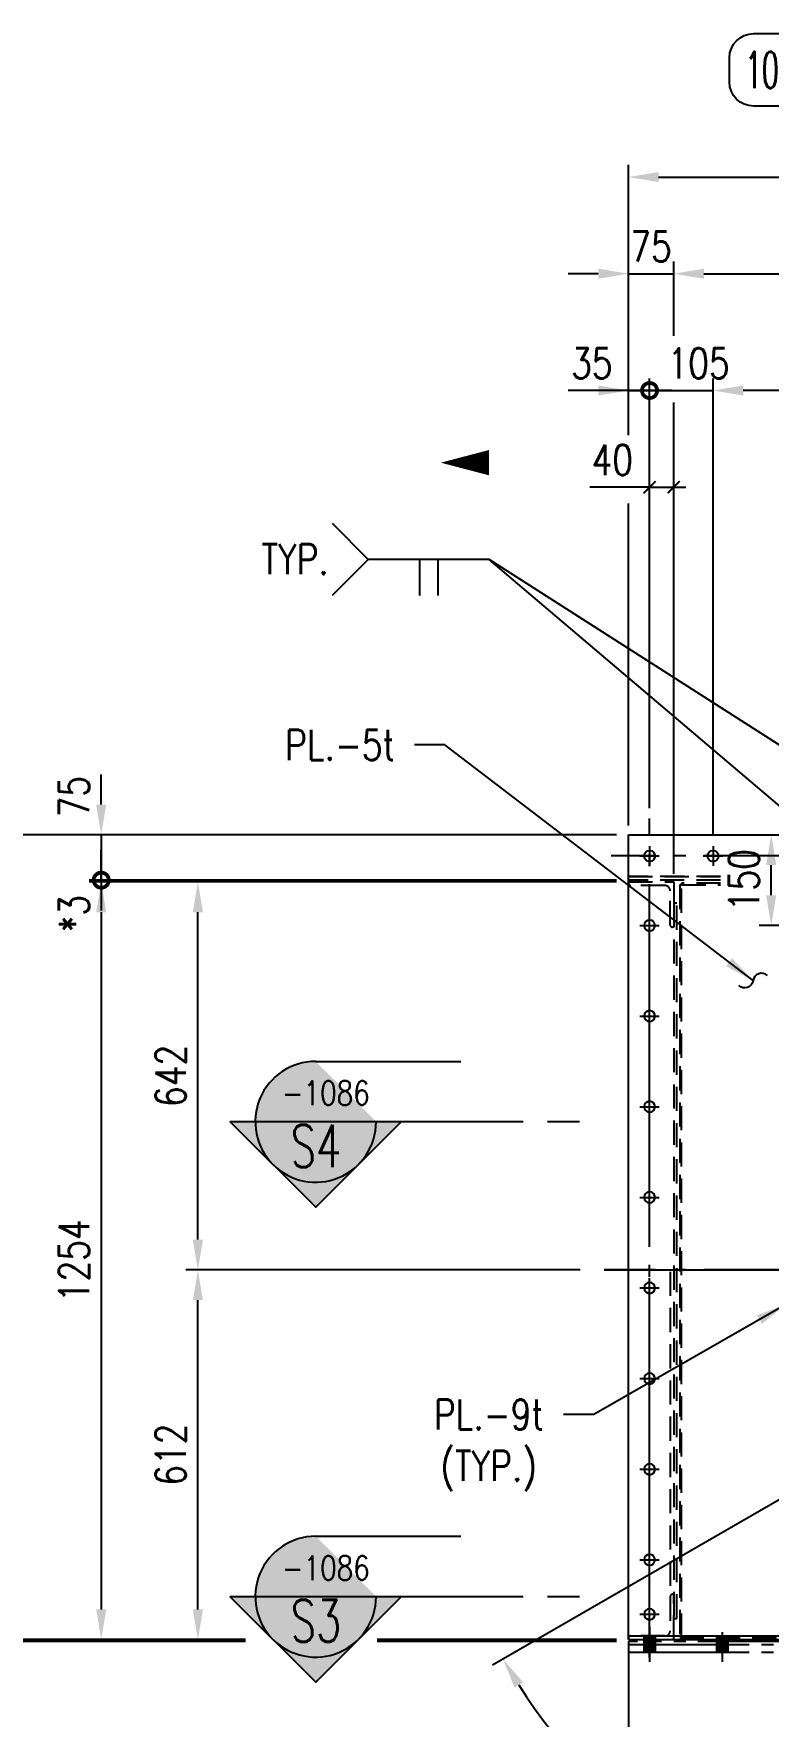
# Model space of a CAD drawing. Header units: millimetres. Extents: x 0 to 232280, y -26939 to 23794.
# Drawn here: x 2696 to 4520, y -18500 to -14322 of the extents above; entities that cross this region are included whole.
import ezdxf
from ezdxf.enums import TextEntityAlignment as Align

# ---------------------------------------------------------------- set-up
doc = ezdxf.new("R2010")
doc.units = ezdxf.units.MM
doc.header["$LTSCALE"] = 30
for name, pattern in [('JNK-CENTER', [34, 30, -1.5, 1, -1.5]), ('JNK-HIDDEN', [3, 2, -1]), ('JNK-PHANTOM', [15, 10, -1, 1, -1, 1, -1])]:
    doc.linetypes.add(name, pattern=pattern)
for name, color, linetype in [('CEN-R', 1, 'JNK-CENTER'), ('CON-C', 4, 'Continuous'), ('CON-G', 3, 'Continuous'), ('CON-W', 7, 'Continuous'), ('CON-Y', 2, 'Continuous'), ('conL-g', 3, 'Continuous'), ('Dim-W', 7, 'Continuous'), ('HID-Y', 2, 'JNK-HIDDEN'), ('PHA-M', 6, 'JNK-PHANTOM'), ('RET PL', 2, 'Continuous'), ('TXT-Y', 2, 'Continuous')]:
    doc.layers.add(name, color=color, linetype=linetype)
doc.styles.add('SIMPLEX', font='simplex.shx', dxfattribs={"width": 0.8})
doc.dimstyles.new('DIM30_15', dxfattribs={"dimscale": 30, "dimtxt": 2.5, "dimasz": 2.5, "dimexe": 1, "dimexo": 1, "dimgap": 1, "dimtad": 1, "dimdec": 0, "dimlfac": 0.5, "dimdsep": 46, "dimtxsty": 'SIMPLEX', "dimcen": 0, "dimclrd": 7, "dimclre": 7, "dimclrt": 2, "dimadec": 1, "dimazin": 2, "dimtfac": 1, "dimtdec": 0, "dimtix": 1, "dimtmove": 2, "dimatfit": 0, "dimfxl": 1, "dimtolj": 1, "dimtzin": 0, "dimarcsym": 0})
doc.dimstyles.new('DIM30X1.5', dxfattribs={"dimscale": 30, "dimtxt": 2.5, "dimasz": 2.5, "dimexe": 1, "dimexo": 1, "dimgap": 1, "dimtad": 1, "dimdec": 0, "dimlfac": 0.6666666666666665, "dimdsep": 46, "dimtxsty": 'SIMPLEX', "dimcen": 0, "dimclrd": 7, "dimclre": 7, "dimclrt": 2, "dimadec": 1, "dimazin": 2, "dimtfac": 1, "dimtdec": 0, "dimtix": 1, "dimtmove": 2, "dimatfit": 0, "dimfxl": 1, "dimtolj": 1, "dimtzin": 0, "dimarcsym": 0})

# ---------------------------------------------------------------- blocks, each defined once
blk = doc.blocks.new('A$C2FEE125F')
at = {"layer": 'CEN-R'}
for p, q in [((-16.02568226856238, 0), (16.02568226856238, 0)), ((0, 16.02568226856238), (0, -16.02568226856238))]:
    blk.add_line(p, q, dxfattribs=at)
at = {"layer": 'conL-g'}
blk.add_circle((0, 0), 9, dxfattribs=at)
blk = doc.blocks.new('DUCT-TAG')
at = {"layer": 'CON-G'}
blk.add_lwpolyline([(-9.490000000000007, -1), (-9.489999999999979, 1, -0.414213562373095), (-7.489999999999979, 3), (7.489999999999982, 3, -0.414213562373095), (9.489999999999982, 1), (9.489999999999982, -1, -0.414213562373095), (7.489999999999982, -3), (-7.490000000000007, -3, -0.4142135623730971)], format="xyb", close=True, dxfattribs=at)
at = {"layer": 'CON-G', "style": 'SIMPLEX', "width": 1.246304347826088}
blk.add_attdef('NAME', text='', height=3, dxfattribs=at).set_placement((-8.190000000000007, -1.5), (8.19000000000001, -1.5), align=Align.FIT)
at = {"layer": 'CON-Y', "style": 'SIMPLEX'}
blk.add_attdef('ELEVATION', text='', height=2, dxfattribs=at).set_placement((-1.243449787580175e-14, -6.02), align=Align.CENTER)
blk = doc.blocks.new('*D549')
at = {"layer": 'DEFPOINTS', "color": 0, "transparency": 16777216}
for p in [(4490.407018448601, -16311.11408833099), (4527.14199384351, -16311.11408833099), (4690.25166268137, -16536.11408833102)]:
    blk.add_point(p, dxfattribs=at)
at = {"layer": 'Dim-W', "color": 7, "lineweight": -2, "transparency": 16777216}
for p, q in [((4520.407018448601, -16311.11408833099), (4557.14199384351, -16311.11408833099)), ((4527.14199384351, -16461.11408833102), (4527.14199384351, -16386.11408833099)), ((4660.25166268137, -16536.11408833102), (4497.14199384351, -16536.11408833102))]:
    blk.add_line(p, q, dxfattribs=at)
at = {"layer": 'Dim-W', "color": 7, "transparency": 16777216}
for points in [[(4514.64199384351, -16386.11408833099), (4539.64199384351, -16386.11408833099), (4527.14199384351, -16311.11408833099)], [(4514.64199384351, -16461.11408833102), (4539.64199384351, -16461.11408833102), (4527.14199384351, -16536.11408833102)]]:
    blk.add_solid(points, dxfattribs=at)
at = {"layer": 'Dim-W', "color": 2, "transparency": 16777216, "insert": (4459.641993843513, -16423.614088331), "char_height": 75, "attachment_point": 5, "rotation": 90, "style": 'SIMPLEX'}
blk.add_mtext('\\A1;150', dxfattribs=at)
blk = doc.blocks.new('*D661')
at = {"layer": 'CON-W', "color": 7, "lineweight": -2, "transparency": 16777216}
for p, q in [((3222.018318479139, -18313.61408833086), (2593.883276716264, -18313.61408833086)), ((4142.75165412201, -18313.61408833086), (3548.769707376909, -18313.61408833086)), ((2623.883276716264, -18621.11408833179), (2623.883276716264, -18388.61408833086)), ((4031.678818187469, -18696.11408833179), (2593.883276716264, -18696.11408833179))]:
    blk.add_line(p, q, dxfattribs=at)
at = {"layer": 'CON-W', "color": 7, "transparency": 16777216}
for points in [[(2611.383276716264, -18388.61408833086), (2636.383276716264, -18388.61408833086), (2623.883276716264, -18313.61408833086)], [(2611.383276716264, -18621.11408833179), (2636.383276716264, -18621.11408833179), (2623.883276716264, -18696.11408833179)]]:
    blk.add_solid(points, dxfattribs=at)
at = {"layer": 'DEFPOINTS', "color": 0, "transparency": 16777216}
for p in [(2623.883276716264, -18313.61408833086), (4172.75165412201, -18313.61408833086), (4061.678818187469, -18696.11408833179)]:
    blk.add_point(p, dxfattribs=at)
at = {"layer": 'CON-W', "color": 2, "transparency": 16777216, "insert": (2556.383276716267, -18504.86408833132), "char_height": 75, "attachment_point": 5, "rotation": 90, "style": 'SIMPLEX'}
blk.add_mtext('\\A1;255', dxfattribs=at)
blk = doc.blocks.new('*D662')
at = {"layer": 'CON-W', "color": 7, "lineweight": -2, "transparency": 16777216}
for p, q in [((2623.883276716264, -18234.11408833081), (2623.883276716264, -18159.11408833081)), ((3222.018318479139, -18309.11408833081), (2593.883276716264, -18309.11408833081)), ((3222.018318479139, -18313.61408833086), (2593.883276716264, -18313.61408833086)), ((2623.883276716264, -18313.61408833086), (2623.883276716264, -18309.11408833081)), ((4142.751662681545, -18309.11408833081), (3548.769707376909, -18309.11408833081)), ((4142.751654121475, -18313.61408833086), (3548.769707376909, -18313.61408833086)), ((2623.883276716264, -18388.61408833086), (2623.883276716264, -18463.61408833086))]:
    blk.add_line(p, q, dxfattribs=at)
at = {"layer": 'CON-W', "color": 7, "transparency": 16777216}
for points in [[(2611.383276716264, -18234.11408833081), (2636.383276716264, -18234.11408833081), (2623.883276716264, -18309.11408833081)], [(2611.383276716264, -18388.61408833086), (2636.383276716264, -18388.61408833086), (2623.883276716264, -18313.61408833086)]]:
    blk.add_solid(points, dxfattribs=at)
at = {"layer": 'DEFPOINTS', "color": 0, "transparency": 16777216}
for p in [(2623.883276716264, -18309.11408833081), (4172.751654121475, -18313.61408833086), (4172.751662681545, -18309.11408833081)]:
    blk.add_point(p, dxfattribs=at)
at = {"layer": 'CON-W', "color": 2, "transparency": 16777216, "insert": (2556.383276716264, -18249.58633117159), "char_height": 75, "attachment_point": 5, "rotation": 90, "style": 'SIMPLEX'}
blk.add_mtext('\\A1;*3', dxfattribs=at)
blk = doc.blocks.new('*D663')
at = {"layer": 'CON-W', "color": 7, "lineweight": -2, "transparency": 16777216}
for p, q in [((4142.751662681538, -16311.11408833098), (2593.883276716264, -16311.11408833098)), ((2623.883276716263, -18234.11408833081), (2623.883276716264, -16386.11408833098)), ((3222.018318479139, -18309.11408833081), (2593.883276716263, -18309.11408833081)), ((4142.751662681545, -18309.11408833081), (3548.769707376909, -18309.11408833081))]:
    blk.add_line(p, q, dxfattribs=at)
at = {"layer": 'CON-W', "color": 7, "transparency": 16777216}
for points in [[(2611.383276716264, -16386.11408833098), (2636.383276716264, -16386.11408833098), (2623.883276716264, -16311.11408833098)], [(2611.383276716263, -18234.11408833081), (2636.383276716263, -18234.11408833081), (2623.883276716263, -18309.11408833081)]]:
    blk.add_solid(points, dxfattribs=at)
at = {"layer": 'DEFPOINTS', "color": 0, "transparency": 16777216}
for p in [(2623.883276716264, -16311.11408833098), (4172.751662681538, -16311.11408833098), (4172.751662681545, -18309.11408833081)]:
    blk.add_point(p, dxfattribs=at)
at = {"layer": 'CON-W', "color": 2, "transparency": 16777216, "insert": (2556.383276716267, -17310.1140883309), "char_height": 75, "attachment_point": 5, "rotation": 90, "style": 'SIMPLEX'}
blk.add_mtext('\\A1;1332', dxfattribs=at)
blk = doc.blocks.new('*D664')
at = {"layer": 'CON-W', "color": 7, "lineweight": -2, "transparency": 16777216}
for p, q in [((4052.520413557086, -17391.12377610078), (3073.88327671626, -17391.12377610078)), ((3103.88327671626, -18234.11408833081), (3103.88327671626, -17466.12377610078)), ((3222.018318479139, -18309.11408833081), (3073.88327671626, -18309.11408833081)), ((4142.751662681545, -18309.11408833081), (3548.769707376909, -18309.11408833081))]:
    blk.add_line(p, q, dxfattribs=at)
at = {"layer": 'CON-W', "color": 7, "transparency": 16777216}
for points in [[(3091.38327671626, -17466.12377610078), (3116.38327671626, -17466.12377610078), (3103.88327671626, -17391.12377610078)], [(3091.38327671626, -18234.11408833081), (3116.38327671626, -18234.11408833081), (3103.88327671626, -18309.11408833081)]]:
    blk.add_solid(points, dxfattribs=at)
at = {"layer": 'DEFPOINTS', "color": 0, "transparency": 16777216}
for p in [(3103.88327671626, -17391.12377610078), (4082.520413557086, -17391.12377610078), (4172.751662681545, -18309.11408833081)]:
    blk.add_point(p, dxfattribs=at)
at = {"layer": 'CON-W', "color": 2, "transparency": 16777216, "insert": (3036.383276716263, -17850.1189322158), "char_height": 75, "attachment_point": 5, "rotation": 90, "style": 'SIMPLEX'}
blk.add_mtext('\\A1;612', dxfattribs=at)
blk = doc.blocks.new('*D557')
at = {"layer": 'CON-W', "color": 7, "lineweight": -2, "transparency": 16777216}
for p, q in [((4142.751662681538, -16428.11408833099), (3073.88327671626, -16428.11408833099)), ((3103.88327671626, -17316.12377610078), (3103.88327671626, -16503.11408833099)), ((4052.520413557086, -17391.12377610078), (3073.88327671626, -17391.12377610078))]:
    blk.add_line(p, q, dxfattribs=at)
at = {"layer": 'CON-W', "color": 7, "transparency": 16777216}
for points in [[(3091.38327671626, -16503.11408833099), (3116.38327671626, -16503.11408833099), (3103.88327671626, -16428.11408833099)], [(3091.38327671626, -17316.12377610078), (3116.38327671626, -17316.12377610078), (3103.88327671626, -17391.12377610078)]]:
    blk.add_solid(points, dxfattribs=at)
at = {"layer": 'DEFPOINTS', "color": 0, "transparency": 16777216}
for p in [(3103.88327671626, -16428.11408833099), (4172.751662681538, -16428.11408833099), (4082.520413557086, -17391.12377610078)]:
    blk.add_point(p, dxfattribs=at)
at = {"layer": 'CON-W', "color": 2, "transparency": 16777216, "insert": (3036.383276716263, -16909.61893221588), "char_height": 75, "attachment_point": 5, "rotation": 90, "style": 'SIMPLEX'}
blk.add_mtext('\\A1;642', dxfattribs=at)
blk = doc.blocks.new('_DotSmall')
at = {"color": 0, "linetype": 'ByBlock', "const_width": 0.5}
blk.add_lwpolyline([(-0.0625, 0, 1), (0.0625, 0, 1)], format="xyb", close=True, dxfattribs=at)
blk = doc.blocks.new('*D558')
at = {"layer": 'DEFPOINTS', "color": 0, "transparency": 16777216}
for p in [(4172.751662681538, -16311.11408833098), (2863.883276716257, -16423.61408833099), (4172.751662681538, -16423.61408833099)]:
    blk.add_point(p, dxfattribs=at)
at = {"layer": 'Dim-W', "color": 7, "lineweight": -2, "transparency": 16777216}
for p, q in [((2863.883276716257, -16236.11408833098), (2863.883276716257, -16161.11408833098)), ((4142.751662681538, -16311.11408833098), (2833.883276716257, -16311.11408833098)), ((2863.883276716257, -16311.11408833098), (2863.883276716257, -16423.61408833099)), ((4142.751662681538, -16423.61408833099), (2833.883276716257, -16423.61408833099)), ((2863.883276716257, -16423.61408833099), (2863.883276716257, -16498.61408833099))]:
    blk.add_line(p, q, dxfattribs=at)
at = {"layer": 'Dim-W', "color": 7, "transparency": 16777216}
blk.add_solid([(2851.383276716257, -16236.11408833098), (2876.383276716257, -16236.11408833098), (2863.883276716257, -16311.11408833098)], dxfattribs=at)
at = {"layer": 'Dim-W', "color": 7, "lineweight": -2, "transparency": 16777216, "xscale": 75, "yscale": 75, "zscale": 75, "rotation": 90}
blk.add_blockref('_DotSmall', (2863.883276716257, -16423.61408833099), dxfattribs=at)
at = {"layer": 'Dim-W', "color": 2, "transparency": 16777216, "insert": (2796.383276716257, -16216.32615899251), "char_height": 75, "attachment_point": 5, "rotation": 90, "style": 'SIMPLEX'}
blk.add_mtext('\\A1;75', dxfattribs=at)
blk = doc.blocks.new('*D559')
at = {"layer": 'DEFPOINTS', "color": 0, "transparency": 16777216}
for p in [(2863.883276716257, -16428.11408833099), (4172.751662681538, -16423.61408833099), (4172.751662681538, -16428.11408833099)]:
    blk.add_point(p, dxfattribs=at)
at = {"layer": 'Dim-W', "color": 7, "lineweight": -2, "transparency": 16777216}
for p, q in [((2863.883276716257, -16423.61408833099), (2863.883276716257, -16348.61408833099)), ((4142.751662681538, -16423.61408833099), (2833.883276716257, -16423.61408833099)), ((4142.751662681538, -16428.11408833099), (2833.883276716257, -16428.11408833099)), ((2863.883276716257, -16423.61408833099), (2863.883276716257, -16428.11408833099)), ((2863.883276716257, -16503.11408833099), (2863.883276716257, -16578.11408833099))]:
    blk.add_line(p, q, dxfattribs=at)
at = {"layer": 'Dim-W', "color": 7, "transparency": 16777216}
blk.add_solid([(2851.383276716257, -16503.11408833099), (2876.383276716257, -16503.11408833099), (2863.883276716257, -16428.11408833099)], dxfattribs=at)
at = {"layer": 'Dim-W', "color": 7, "lineweight": -2, "transparency": 16777216, "xscale": 75, "yscale": 75, "zscale": 75, "rotation": 270}
blk.add_blockref('_DotSmall', (2863.883276716257, -16423.61408833099), dxfattribs=at)
at = {"layer": 'Dim-W', "color": 2, "transparency": 16777216, "insert": (2796.383276716257, -16506.79642503327), "char_height": 75, "attachment_point": 5, "rotation": 90, "style": 'SIMPLEX'}
blk.add_mtext('\\A1;*3', dxfattribs=at)
blk = doc.blocks.new('*D665')
at = {"layer": 'CON-W', "color": 7, "lineweight": -2, "transparency": 16777216}
for p, q in [((4142.751662681538, -16428.11408833099), (2833.883276716257, -16428.11408833099)), ((2863.883276716257, -16503.11408833099), (2863.883276716257, -18234.11408833081)), ((3222.018318479139, -18309.11408833081), (2833.883276716257, -18309.11408833081)), ((4142.751662681545, -18309.11408833081), (3548.769707376909, -18309.11408833081))]:
    blk.add_line(p, q, dxfattribs=at)
at = {"layer": 'CON-W', "color": 7, "transparency": 16777216}
for points in [[(2851.383276716257, -16503.11408833099), (2876.383276716257, -16503.11408833099), (2863.883276716257, -16428.11408833099)], [(2851.383276716257, -18234.11408833081), (2876.383276716257, -18234.11408833081), (2863.883276716257, -18309.11408833081)]]:
    blk.add_solid(points, dxfattribs=at)
at = {"layer": 'DEFPOINTS', "color": 0, "transparency": 16777216}
for p in [(4172.751662681538, -16428.11408833099), (2863.883276716257, -18309.11408833081), (4172.751662681545, -18309.11408833081)]:
    blk.add_point(p, dxfattribs=at)
at = {"layer": 'CON-W', "color": 2, "transparency": 16777216, "insert": (2796.38327671626, -17368.6140883309), "char_height": 75, "attachment_point": 5, "rotation": 90, "style": 'SIMPLEX'}
blk.add_mtext('\\A1;1254', dxfattribs=at)
blk = doc.blocks.new('SECMARK1')
at = {"layer": 'CON-Y'}
h = blk.add_hatch(color=256, dxfattribs=at)
edge = h.paths.add_edge_path()
edge.add_line((21.82666666666668, 7.071067811865485), (18.29113276073393, 3.535533905932776))
edge.add_arc((21.82666666666668, 4.707345624410664e-14), 5.000000000000002, 44.99999999999977, 135.0000000000001, ccw=False)
edge.add_line((25.36220057259943, 3.535533905932773), (21.82666666666668, 7.071067811865485))
h = blk.add_hatch(color=256, dxfattribs=at)
edge = h.paths.add_edge_path()
edge.add_line((14.75559885480128, 4.707345624410664e-14), (16.82666666666668, 1.689559442740931e-14))
edge.add_arc((21.82666666666668, 4.618527782440651e-14), 5, 135.0000000000001, 180.0000000000003, ccw=False)
edge.add_line((18.29113276073393, 3.535533905932776), (14.75559885480128, 4.707345624410664e-14))
edge = h.paths.add_edge_path()
edge.add_arc((21.82666666666668, 4.736951571734001e-14), 5, 270, 540.0000000000005)
h = blk.add_hatch(color=256, dxfattribs=at)
edge = h.paths.add_edge_path()
edge.add_line((26.82666666666668, 4.332076805060308e-14), (28.89773447853207, 4.736951571734001e-14))
edge.add_line((28.89773447853207, 4.736951571734001e-14), (25.36220057259943, 3.535533905932773))
edge.add_arc((21.82666666666668, 4.951594689828198e-14), 5, -1.1368683772161603e-13, 44.999999999999716, ccw=False)
at = {"layer": 'CON-C'}
blk.add_line((0, 0), (2.633333333333307, 0), dxfattribs=at)
blk.add_lwpolyline([(4.666666666666639, 0), (28.89773447853207, 4.736951571734001e-14), (21.82666666666668, 7.071067811865485), (14.75559885480128, 4.736951571734001e-14)], dxfattribs=at)
at = {"layer": 'CON-Y'}
blk.add_line((21.82666666666668, -4.999999999999953), (9.823333333333341, -4.999999999999953), dxfattribs=at)
blk.add_arc((21.82666666666668, 4.736951571734001e-14), 5, 270, 180.0000000000004, dxfattribs=at)
at = {"layer": 'CON-C', "style": 'SIMPLEX', "width": 0.8}
blk.add_attdef('TAG', text='', height=3.5, dxfattribs=at).set_placement((21.80333333333334, 0.5800000000000568), align=Align.CENTER)
at = {"layer": 'CON-Y', "style": 'SIMPLEX', "width": 0.8}
blk.add_attdef('H0000-0000', text='', height=2, dxfattribs=at).set_placement((24.66333333333334, -3.379999999999943), align=Align.RIGHT)
blk = doc.blocks.new('*D567')
at = {"layer": 'DEFPOINTS', "color": 0, "transparency": 16777216}
for p in [(4821.133465284268, -17803.64878557518), (4637.103066980402, -17909.89878557499), (5127.444843801088, -18045.76557175463), (5072.445796716898, -18251.02480984072), (4118.228211141261, -18692.14722764205)]:
    blk.add_point(p, dxfattribs=at)
at = {"layer": 'Dim-W', "color": 7, "lineweight": -2, "transparency": 16777216}
for p, q in [((4611.12230486687, -17924.89878557499), (3835.583535285154, -18372.65630296003)), ((5064.681225363825, -18280.00258462939), (4834.477496347041, -19139.13459741196))]:
    blk.add_line(p, q, dxfattribs=at)
blk.add_arc((5260.251662681331, -17550.12377610189), 1615.065053716163, 212.6609266672793, 252.339073332725, dxfattribs=at)
at = {"layer": 'Dim-W', "color": 7, "transparency": 16777216}
for points in [[(3889.885016924156, -18428.21965637779), (3911.239579139349, -18415.22032283344), (3861.564297398687, -18357.65630296003)], [(4773.782585254058, -19077.0728497177), (4766.75316066014, -19101.06424796538), (4842.242067700116, -19110.15682262329)]]:
    blk.add_solid(points, dxfattribs=at)
at = {"layer": 'Dim-W', "color": 2, "transparency": 16777216, "insert": (4318.153749097168, -18777.88968078563), "char_height": 75, "attachment_point": 5, "rotation": 322.50000000000256, "style": 'SIMPLEX'}
blk.add_mtext('\\A1;45°', dxfattribs=at)
blk = doc.blocks.new('*D726')
at = {"layer": 'DEFPOINTS', "color": 0, "transparency": 16777216}
for p in [(6235.251662681185, -14917.90500076497), (4285.251662681534, -15044.0124266094), (6235.251662681185, -16432.40626125423)]:
    blk.add_point(p, dxfattribs=at)
at = {"layer": 'TXT-Y', "color": 7, "lineweight": -2, "transparency": 16777216}
for p, q in [((4285.251662681534, -15014.0124266094), (4285.251662681534, -14887.90500076497)), ((6235.251662681185, -15065.40500076497), (6235.251662681185, -14887.90500076497)), ((4360.251662681534, -14917.90500076497), (6160.251662681185, -14917.90500076497)), ((6235.251662681185, -16402.40626125423), (6235.251662681185, -15245.40500076497))]:
    blk.add_line(p, q, dxfattribs=at)
at = {"layer": 'TXT-Y', "color": 7, "transparency": 16777216}
for points in [[(4360.251662681534, -14905.40500076497), (4360.251662681534, -14930.40500076497), (4285.251662681534, -14917.90500076497)], [(6160.251662681185, -14905.40500076497), (6160.251662681185, -14930.40500076497), (6235.251662681185, -14917.90500076497)]]:
    blk.add_solid(points, dxfattribs=at)
at = {"layer": 'TXT-Y', "color": 2, "transparency": 16777216, "char_height": 75, "attachment_point": 5, "style": 'SIMPLEX'}
for s, insert in [('\\A1;{\\Fromans,whgtxt|c129;\\W0.9;1300\\A0;\\Fsimplex|c129;\\W0.8;', (5260.251662681359, -14850.40500076497)), ('\\A1;{\\A0; (O/O CASING)}}', (5260.251662681359, -15005.04785790783))]:
    blk.add_mtext(s, dxfattribs=dict(at, insert=insert))
blk = doc.blocks.new('*D732')
at = {"layer": 'CON-W', "color": 7, "lineweight": -2, "transparency": 16777216}
for p, q in [((4172.751662681538, -15318.87113099917), (4172.751662681538, -14647.90500076497)), ((5260.251662681359, -14731.5094071892), (5260.251662681359, -14647.90500076497)), ((4247.751662681538, -14677.90500076497), (5185.251662681359, -14677.90500076497)), ((4172.751662681538, -16287.80364890205), (4172.751662681538, -15488.71546658646))]:
    blk.add_line(p, q, dxfattribs=at)
at = {"layer": 'CON-W', "color": 7, "transparency": 16777216}
for points in [[(4247.751662681538, -14665.40500076497), (4247.751662681538, -14690.40500076497), (4172.751662681538, -14677.90500076497)], [(5185.251662681359, -14665.40500076497), (5185.251662681359, -14690.40500076497), (5260.251662681359, -14677.90500076497)]]:
    blk.add_solid(points, dxfattribs=at)
at = {"layer": 'DEFPOINTS', "color": 0, "transparency": 16777216}
for p in [(5260.251662681359, -14677.90500076497), (5260.251662681359, -14761.5094071892), (4172.751662681538, -16317.80364890205)]:
    blk.add_point(p, dxfattribs=at)
at = {"layer": 'CON-W', "color": 2, "transparency": 16777216, "insert": (4716.501662681449, -14610.40500076497), "char_height": 75, "attachment_point": 5, "style": 'SIMPLEX'}
blk.add_mtext('\\A1;725', dxfattribs=at)
blk = doc.blocks.new('*D733')
at = {"layer": 'DEFPOINTS', "color": 0, "transparency": 16777216}
for p in [(4225.251662681534, -15207.90500076497), (4225.251662681534, -16275.21029077815), (4172.751662681538, -16317.80364890205)]:
    blk.add_point(p, dxfattribs=at)
at = {"layer": 'Dim-W', "color": 7, "lineweight": -2, "transparency": 16777216}
for p, q in [((4172.751662681538, -15318.87113099917), (4172.751662681538, -15177.90500076497)), ((4225.251662681534, -16245.21029077815), (4225.251662681534, -15177.90500076497)), ((4097.751662681538, -15207.90500076497), (4022.751662681538, -15207.90500076497)), ((4172.751662681538, -15207.90500076497), (4225.251662681534, -15207.90500076497)), ((4225.251662681534, -15207.90500076497), (4300.251662681534, -15207.90500076497)), ((4172.751662681538, -16287.80364890205), (4172.751662681538, -15488.71546658646))]:
    blk.add_line(p, q, dxfattribs=at)
at = {"layer": 'Dim-W', "color": 7, "transparency": 16777216}
blk.add_solid([(4097.751662681538, -15195.40500076497), (4097.751662681538, -15220.40500076497), (4172.751662681538, -15207.90500076497)], dxfattribs=at)
at = {"layer": 'Dim-W', "color": 7, "lineweight": -2, "transparency": 16777216, "xscale": 75, "yscale": 75, "zscale": 75, "rotation": 180}
blk.add_blockref('_DotSmall', (4225.251662681534, -15207.90500076497), dxfattribs=at)
at = {"layer": 'Dim-W', "color": 2, "transparency": 16777216, "insert": (4081.840001839337, -15140.40500076497), "char_height": 75, "attachment_point": 5, "style": 'SIMPLEX'}
blk.add_mtext('\\A1;35', dxfattribs=at)
blk = doc.blocks.new('*D734')
at = {"layer": 'DEFPOINTS', "color": 0, "transparency": 16777216}
for p in [(4382.751662682931, -15207.90500076497), (4225.251662681534, -16275.21029077815), (4382.751662682931, -16343.79331517831)]:
    blk.add_point(p, dxfattribs=at)
at = {"layer": 'Dim-W', "color": 7, "lineweight": -2, "transparency": 16777216}
for p, q in [((4225.251662681534, -16245.21029077815), (4225.251662681534, -15177.90500076497)), ((4382.751662682931, -16313.79331517831), (4382.751662682931, -15177.90500076497)), ((4225.251662681534, -15207.90500076497), (4382.751662682931, -15207.90500076497))]:
    blk.add_line(p, q, dxfattribs=at)
at = {"layer": 'Dim-W', "color": 7, "lineweight": -2, "transparency": 16777216, "xscale": 75, "yscale": 75, "zscale": 75, "rotation": 180}
blk.add_blockref('_DotSmall', (4225.251662681534, -15207.90500076497), dxfattribs=at)
at = {"layer": 'Dim-W', "color": 2, "transparency": 16777216, "insert": (4346.862688631598, -15140.40500076497), "char_height": 75, "attachment_point": 5, "style": 'SIMPLEX'}
blk.add_mtext('\\A1;105', dxfattribs=at)
blk = doc.blocks.new('_None')
blk = doc.blocks.new('_ArchTick')
at = {"color": 0, "linetype": 'ByBlock', "const_width": 0.15}
blk.add_lwpolyline([(-0.5, -0.5), (0.5, 0.5)], dxfattribs=at)
blk = doc.blocks.new('*D622')
at = {"layer": 'CON-W', "color": 7, "lineweight": -2, "transparency": 16777216}
for p, q in [((4225.251662681534, -15447.90500076497), (4195.251662681534, -15447.90500076497)), ((4225.251662681534, -16245.21029077815), (4225.251662681534, -15417.90500076497)), ((4225.251662681534, -15447.90500076497), (4285.251662681534, -15447.90500076497)), ((4285.251662681534, -16407.98945253483), (4285.251662681534, -15417.90500076497)), ((4285.251662681534, -15447.90500076497), (4315.251662681534, -15447.90500076497))]:
    blk.add_line(p, q, dxfattribs=at)
at = {"layer": 'DEFPOINTS', "color": 0, "transparency": 16777216}
for p in [(4285.251662681534, -15447.90500076497), (4225.251662681534, -16275.21029077815), (4285.251662681534, -16437.98945253483)]:
    blk.add_point(p, dxfattribs=at)
at = {"layer": 'CON-W', "color": 7, "lineweight": -2, "transparency": 16777216, "xscale": 30, "yscale": 30, "zscale": 30}
blk.add_blockref('_ArchTick', (4225.251662681534, -15447.90500076497), dxfattribs=at)
at = {"layer": 'CON-W', "color": 7, "lineweight": -2, "transparency": 16777216, "xscale": 30, "yscale": 30, "zscale": 30, "rotation": 180}
blk.add_blockref('_ArchTick', (4285.251662681534, -15447.90500076497), dxfattribs=at)
at = {"layer": 'CON-W', "color": 2, "transparency": 16777216, "insert": (4132.696208105852, -15380.40500076497), "char_height": 75, "attachment_point": 5, "style": 'SIMPLEX'}
blk.add_mtext('\\A1;40', dxfattribs=at)
blk = doc.blocks.new('*D735')
at = {"layer": 'CON-W', "color": 7, "lineweight": -2, "transparency": 16777216}
for p, q in [((4172.751662681538, -15177.90500076497), (4172.751662681538, -14887.90500076497)), ((4285.251662681534, -15014.0124266094), (4285.251662681534, -14887.90500076497)), ((4097.751662681538, -14917.90500076497), (4022.751662681538, -14917.90500076497)), ((4172.751662681538, -14917.90500076497), (4285.251662681534, -14917.90500076497)), ((4360.251662681534, -14917.90500076497), (4435.251662681534, -14917.90500076497)), ((4172.751662681538, -16287.80364890205), (4172.751662681538, -15488.71546658646))]:
    blk.add_line(p, q, dxfattribs=at)
at = {"layer": 'CON-W', "color": 7, "transparency": 16777216}
for points in [[(4097.751662681538, -14905.40500076497), (4097.751662681538, -14930.40500076497), (4172.751662681538, -14917.90500076497)], [(4360.251662681534, -14905.40500076497), (4360.251662681534, -14930.40500076497), (4285.251662681534, -14917.90500076497)]]:
    blk.add_solid(points, dxfattribs=at)
at = {"layer": 'DEFPOINTS', "color": 0, "transparency": 16777216}
for p in [(4285.251662681534, -14917.90500076497), (4285.251662681534, -15044.0124266094), (4172.751662681538, -16317.80364890205)]:
    blk.add_point(p, dxfattribs=at)
at = {"layer": 'CON-W', "color": 2, "transparency": 16777216, "insert": (4229.001662681536, -14850.40500076497), "char_height": 75, "attachment_point": 5, "style": 'SIMPLEX'}
blk.add_mtext('\\A1;75', dxfattribs=at)
blk = doc.blocks.new('*D623')
at = {"layer": 'DEFPOINTS', "color": 0, "transparency": 16777216}
for p in [(4382.751662682931, -15207.90500076497), (4382.751662682931, -15207.90500076497), (6137.751662679788, -15207.90500076497)]:
    blk.add_point(p, dxfattribs=at)
at = {"layer": 'Dim-W', "color": 7, "lineweight": -2, "transparency": 16777216}
blk.add_line((6062.751662679788, -15207.90500076497), (4457.751662682931, -15207.90500076497), dxfattribs=at)
at = {"layer": 'Dim-W', "color": 7, "transparency": 16777216}
for points in [[(4457.751662682931, -15195.40500076497), (4457.751662682931, -15220.40500076497), (4382.751662682931, -15207.90500076497)], [(6062.751662679788, -15195.40500076497), (6062.751662679788, -15220.40500076497), (6137.751662679788, -15207.90500076497)]]:
    blk.add_solid(points, dxfattribs=at)
at = {"layer": 'Dim-W', "color": 2, "transparency": 16777216, "insert": (5260.251662681359, -15140.40500076497), "char_height": 75, "attachment_point": 5, "style": 'SIMPLEX'}
blk.add_mtext('\\A1;9 @130 = 1170', dxfattribs=at)

msp = doc.modelspace()

# ---------------------------------------------------------------- linework, layer by layer
at = {"layer": 'CEN-R'}
for p, q in [((4225.251662681538, -18353.66739850182), (4225.251662681538, -16270.91811785491)), ((5260.251662681363, -16363.61408833099), (4129.904621594662, -16363.61408833099)), ((5260.251662681363, -17391.12377610077), (4112.520413557086, -17391.12377610078)), ((4112.520413557086, -17391.12377610078), (5260.251662681363, -17391.12377610077)), ((4225.251662681538, -18277.61408833081), (4225.251662681538, -18343.61408833081))]:
    msp.add_line(p, q, dxfattribs=at)
at = {"layer": 'CON-G'}
for p, q in [((4172.751662681538, -18309.11408833081), (4172.751662681538, -16311.11408833098)), ((4172.751662681538, -16311.11408833098), (5260.25166268137, -16311.11408833099)), ((4172.751662681538, -18300.11408833082), (5260.251662681407, -18300.11408833081)), ((4172.751662681545, -18309.11408833081), (5260.251662681399, -18309.11408833081))]:
    msp.add_line(p, q, dxfattribs=at)
at = {"layer": 'CON-W'}
for p, q in [((4280.251662681359, -15207.90500076497), (4068.251674125451, -15207.90500076497)), ((3826.909587800412, -15627.10021873322), (3526.909587800412, -15627.10021873322)), ((3654.409587800412, -15627.10021873322), (3654.409587800412, -15717.10021873322)), ((3699.409587800412, -15627.10021873322), (3699.409587800412, -15717.10021873322)), ((3717.044098385402, -16087.87947973396), (3642.044098385402, -16087.87947973396)), ((4086.501237999018, -17750.29938196275), (4011.501237999018, -17750.29938196275))]:
    msp.add_line(p, q, dxfattribs=at)
msp.add_lwpolyline([(3826.909587800412, -15627.10021873322, 0, 0, 0), (3826.909587800412, -15387.10021873322, 63, 0, 0), (3706.909587800412, -15387.10021873322, 0, 0, 0)], format="xyseb", dxfattribs=at)
msp.add_lwpolyline([(3436.909587800412, -15537.10021873322), (3526.909587800412, -15627.10021873322), (3436.909587800412, -15717.10021873322)], dxfattribs=at)
at = {"layer": 'Dim-W'}
for p, q in [((4285.251662681534, -15072.28834425622), (4285.251662681534, -15003.48387227434)), ((4285.251662681534, -15417.90500076497), (4285.251662681534, -15237.64554740028)), ((4225.251662681534, -15447.90500076497), (4076.847770997454, -15447.90500076497))]:
    msp.add_line(p, q, dxfattribs=at)
msp.add_lwpolyline([(4517.620795439496, -16660.4501425084, 0.6096663200033932), (4482.239837785743, -16672.87744459171, -0.6096663200045628), (4446.858880177639, -16685.30474671335)], format="xyb", dxfattribs=at)
at = {"layer": 'HID-Y', "color": 2}
for p, q in [((4172.751662681538, -16414.61408833099), (4401.38587677621, -16414.61408833099)), ((4401.38587677621, -16414.61408833099), (4172.751662681538, -16414.61408833099)), ((4172.751662681538, -16423.61408833099), (4172.751662681538, -16416.11408833099)), ((4401.38587677621, -16423.61408833099), (4172.751662681538, -16423.61408833099)), ((4276.251662681538, -17395.64407803405), (4276.251662681538, -18202.61408833081))]:
    msp.add_line(p, q, dxfattribs=at)
for points in [[(4285.251662681538, -16428.11408833099), (4285.251662681538, -16540.61408833099), (4282.251662681538, -16540.61408833099, -0.4142135623730951), (4276.251662681538, -16534.61408833099), (4276.251662681538, -16449.86408833099, 0.4142135623730949), (4263.501662681538, -16437.11408833099), (4178.751662681538, -16437.11408833099, -0.4142135623730951), (4172.751662681538, -16431.11408833099), (4172.751662681538, -16428.11408833099)], [(4285.251662681538, -18309.11408833081), (4285.251662681538, -18196.61408833081), (4282.251662681538, -18196.61408833081, 0.4142135623730951), (4276.251662681538, -18202.61408833081), (4276.251662681538, -18287.36408833081, -0.4142135623730949), (4263.501662681538, -18300.11408833081), (4178.751662681538, -18300.11408833081, 0.4142135623730951), (4172.751662681538, -18306.11408833081), (4172.751662681538, -18309.11408833081)]]:
    msp.add_lwpolyline(points, format="xyb", close=True, dxfattribs=at)
msp.add_lwpolyline([(4285.251662681538, -18256.61408833081), (4292.751662681538, -18256.61408833081), (4292.751662681538, -16480.61408833099), (4285.251662681538, -16480.61408833099)], close=True, dxfattribs=at)
at = {"layer": 'PHA-M'}
for p, q in [((4225.251671240301, -18290.39373623873), (4225.251671240301, -18364.50313588686)), ((4225.251671240301, -18290.39373623829), (4225.251671240301, -18364.50313588643)), ((4405.251662681014, -18290.39373623904), (4405.251662681014, -18364.50313588717)), ((4405.251662681014, -18290.3937362386), (4405.251662681014, -18364.50313588673)), ((4405.251662681014, -18296.47063574884), (4405.251662681014, -18362.89218344231)), ((4172.75165412201, -18313.61408833129), (4172.75165412201, -18696.11408833191)), ((4211.001671240301, -18300.11408833081), (4211.001671240301, -18340.61408833495)), ((4225.251671240301, -18300.11408833081), (4225.251671240301, -18364.50313588686)), ((4225.251671240301, -18300.11408833081), (4225.251671240301, -18364.50313588643)), ((4239.501671240305, -18300.11408833081), (4239.501671240301, -18340.61408833495)), ((4391.001662681007, -18300.11408833081), (4391.001662681014, -18340.61408833526)), ((4405.251662681014, -18300.11408833081), (4405.251662681014, -18364.50313588717)), ((4405.251662681014, -18300.11408833081), (4405.251662681014, -18364.50313588673)), ((4419.501662681014, -18300.11408833081), (4419.501662681014, -18340.61408833526)), ((4419.501671239781, -18300.11408833056), (4419.501671239777, -18340.6140883347)), ((4172.75165412201, -18340.61408833454), (4660.251654121737, -18340.61408833443))]:
    msp.add_line(p, q, dxfattribs=at)
for points in [[(4645.251654122589, -18313.61408833208), (4172.751654121475, -18313.61408833129), (4172.751654121475, -18321.11408833129), (4645.251654122589, -18321.11408833208)], [(4645.251654122589, -18313.61408833164), (4172.751654121475, -18313.61408833086), (4172.751654121475, -18321.11408833086), (4645.251654122589, -18321.11408833164)]]:
    msp.add_lwpolyline(points, close=True, dxfattribs=at)
for points in [[(4211.001671240301, -18300.11408833082), (4211.001671240301, -18340.61408833495), (4239.501671240305, -18300.11408833082), (4239.501671240301, -18340.61408833453)], [(4391.001671239777, -18300.11408833056), (4391.001671239777, -18340.6140883347), (4419.501671239781, -18300.11408833056), (4419.501671239777, -18340.61408833427)]]:
    msp.add_solid(points, dxfattribs=at)
at = {"layer": 'RET PL', "color": 6, "linetype": 'JNK-HIDDEN'}
msp.add_lwpolyline([(4304.751662681538, -18304.61408832466), (4304.751662681538, -16435.61408833099), (4300.251662681538, -16435.61408833099), (4300.251662681538, -18304.61408832469)], close=True, dxfattribs=at)
for points in [[(4401.38587677621, -16431.11408833099), (4304.751662681538, -16431.11408833099), (4304.751662681538, -16435.61408833099), (4401.38587677621, -16435.61408833099)], [(5260.251662681407, -18304.61408832466), (4304.751662681538, -18304.61408832466), (4304.751662681538, -18309.11408832466), (5260.251662681407, -18309.11408832466)]]:
    msp.add_lwpolyline(points, dxfattribs=at)

# ---------------------------------------------------------------- block references
at = {"layer": 'CON-G', "xscale": 1.504643962848297, "yscale": 1.504643962848297, "zscale": 1.504643962848297}
for p in [(4225.251666747205, -16363.61408833099), (4382.751662682935, -16363.61408833099)]:
    msp.add_blockref('A$C2FEE125F', p, dxfattribs=at)
at = {"layer": 'CON-G', "xscale": -1.504643962848297, "yscale": 1.504643962848297, "zscale": 1.504643962848297, "rotation": 180}
for p in [(4225.251670812868, -16536.12377610077), (4225.251670812868, -16761.12377610077), (4225.251670812868, -16986.12377610077), (4225.251670812868, -17211.12377610077), (4225.251670812868, -17436.12377610077), (4225.251670812868, -17661.12377610077), (4225.251670812868, -17886.12377610077), (4225.251670812868, -18111.12377610077), (4225.251670812868, -18246.12377610077)]:
    msp.add_blockref('A$C2FEE125F', p, dxfattribs=at)
at = {"layer": 'CON-W'}
ref = msp.add_blockref('DUCT-TAG', (4708.325771934429, -14411.88783418013), dxfattribs=dict(at, xscale=30, yscale=30, zscale=30))
ref.add_attrib('NAME', '1082-RHB-09', dxfattribs={"layer": 'CON-G', "height": 90, "style": 'SIMPLEX', "width": 0.5095999999752752}).set_placement((4462.62577194635, -14456.88783418013), (4954.025771922508, -14456.88783418013), align=Align.FIT)
at = {"layer": 'CON-Y'}
ref = msp.add_blockref('SECMARK1', (4051.137514459075, -17023.48292945619), dxfattribs=dict(at, xscale=30, yscale=30, zscale=30, rotation=180))
ref.add_attrib('H0000-0000', '-1086', dxfattribs={"height": 60.00000000000001, "style": 'SIMPLEX', "width": 0.8}).set_placement((3530.666085887638, -16982.08292945623), align=Align.RIGHT)
ref.add_attrib('TAG', 'S4', dxfattribs={"layer": 'CON-C', "height": 105, "style": 'SIMPLEX', "width": 0.7}).set_placement((3397.037514459047, -17135.88292945619), align=Align.CENTER)
ref = msp.add_blockref('SECMARK1', (4051.137514459075, -18202.64514813908), dxfattribs=dict(at, xscale=30, yscale=30, zscale=30, rotation=180))
ref.add_attrib('H0000-0000', '-1086', dxfattribs={"height": 60.00000000000001, "style": 'SIMPLEX', "width": 0.8}).set_placement((3530.666085887638, -18161.24514813912), align=Align.RIGHT)
ref.add_attrib('TAG', 'S3', dxfattribs={"layer": 'CON-C', "height": 105, "style": 'SIMPLEX', "width": 0.7}).set_placement((3397.037514459047, -18315.04514813908), align=Align.CENTER)

# ---------------------------------------------------------------- texts
at = {"layer": 'TXT-Y', "style": 'SIMPLEX', "width": 0.8}
msp.add_text('TYP.', height=75.00000000000001, dxfattribs=at).set_placement((3261.762049061821, -15626.50021870937), align=Align.MIDDLE_LEFT)
for s, p in [('PL.-5t', (3320.615526982376, -16125.37947973396)), ('PL.-9t', (3690.072666570453, -17787.79938196275)), ('(TYP.)', (3706.234792295054, -17915.24242721981))]:
    msp.add_text(s, height=75, dxfattribs=at).set_placement(p)

# ---------------------------------------------------------------- dimensions: what is measured, and where the dimension line sits
at = {"layer": 'CON-W'}
for base, p2, picture, middle in [((5260.251662681359, -14677.90500076497), (5260.251662681359, -14761.5094071892), '*D732', (4716.501662681449, -14610.40500076497)), ((4285.251662681534, -14917.90500076497), (4285.251662681534, -15044.0124266094), '*D735', (4229.001662681536, -14850.40500076497))]:
    dim = msp.add_linear_dim(base=base, p1=(4172.751662681538, -16317.80364890205), p2=p2, dimstyle='DIM30X1.5', dxfattribs=at)
    dim.commit()
    dim.dimension.update_dxf_attribs({"geometry": picture, "text_midpoint": middle})
dim = msp.add_linear_dim(base=(4285.251662681534, -15447.90500076497), p1=(4225.251662681534, -16275.21029077815), p2=(4285.251662681534, -16437.98945253483), dimstyle='DIM30X1.5', override={"dimasz": 1, "dimblk1": 'ArchTick', "dimblk2": 'ArchTick', "dimsah": 1}, dxfattribs=at)
dim.commit()
dim.dimension.update_dxf_attribs({"geometry": '*D622', "text_midpoint": (4132.696208105852, -15380.40500076497), "dimtype": 160})
for base, p1, p2, picture, middle in [((2623.883276716264, -16311.11408833098), (4172.751662681545, -18309.11408833081), (4172.751662681538, -16311.11408833098), '*D663', (2556.383276716267, -17310.1140883309)), ((2863.883276716257, -18309.11408833081), (4172.751662681538, -16428.11408833099), (4172.751662681545, -18309.11408833081), '*D665', (2796.38327671626, -17368.6140883309)), ((3103.88327671626, -16428.11408833099), (4082.520413557086, -17391.12377610078), (4172.751662681538, -16428.11408833099), '*D557', (3036.383276716263, -16909.61893221588)), ((3103.88327671626, -17391.12377610078), (4172.751662681545, -18309.11408833081), (4082.520413557086, -17391.12377610078), '*D664', (3036.383276716263, -17850.1189322158)), ((2623.883276716264, -18313.61408833086), (4061.678818187469, -18696.11408833179), (4172.75165412201, -18313.61408833086), '*D661', (2556.383276716267, -18504.86408833132))]:
    dim = msp.add_linear_dim(base=base, p1=p1, p2=p2, angle=90, dimstyle='DIM30X1.5', dxfattribs=at)
    dim.commit()
    dim.dimension.update_dxf_attribs({"geometry": picture, "text_midpoint": middle})
dim = msp.add_linear_dim(base=(2623.883276716264, -18309.11408833081), p1=(4172.751654121475, -18313.61408833086), p2=(4172.751662681545, -18309.11408833081), angle=90, text='*<>', dimstyle='DIM30X1.5', dxfattribs=at)
dim.commit()
dim.dimension.update_dxf_attribs({"geometry": '*D662', "text_midpoint": (2556.383276716264, -18249.58633117159), "dimtype": 160})
at = {"layer": 'Dim-W'}
dim = msp.add_linear_dim(base=(4382.751662682931, -15207.90500076497), p1=(6137.751662679788, -15207.90500076497), p2=(4382.751662682931, -15207.90500076497), angle=180, text='9 @130 = <>', dimstyle='DIM30X1.5', dxfattribs=at)
dim.commit()
dim.dimension.update_dxf_attribs({"geometry": '*D623', "text_midpoint": (5260.251662681359, -15140.40500076497)})
for base, p1, p2, override, picture, middle in [((4225.251662681534, -15207.90500076497), (4172.751662681538, -16317.80364890205), (4225.251662681534, -16275.21029077815), {"dimblk2": 'DotSmall', "dimsah": 1}, '*D733', (4081.840001839337, -15140.40500076497)), ((4382.751662682931, -15207.90500076497), (4225.251662681534, -16275.21029077815), (4382.751662682931, -16343.79331517831), {"dimblk1": 'DotSmall', "dimblk2": 'None', "dimsah": 1}, '*D734', (4346.862688631598, -15140.40500076497))]:
    dim = msp.add_linear_dim(base=base, p1=p1, p2=p2, dimstyle='DIM30X1.5', override=override, dxfattribs=at)
    dim.commit()
    dim.dimension.update_dxf_attribs({"geometry": picture, "text_midpoint": middle, "dimtype": 160})
dim = msp.add_linear_dim(base=(2863.883276716257, -16423.61408833099), p1=(4172.751662681538, -16311.11408833098), p2=(4172.751662681538, -16423.61408833099), angle=90, dimstyle='DIM30X1.5', override={"dimblk2": 'DotSmall', "dimsah": 1}, dxfattribs=at)
dim.commit()
dim.dimension.update_dxf_attribs({"geometry": '*D558', "text_midpoint": (2796.383276716257, -16216.32615899251), "dimtype": 160})
dim = msp.add_linear_dim(base=(4527.14199384351, -16311.11408833099), p1=(4690.25166268137, -16536.11408833102), p2=(4490.407018448601, -16311.11408833099), angle=90, dimstyle='DIM30X1.5', dxfattribs=at)
dim.commit()
dim.dimension.update_dxf_attribs({"geometry": '*D549', "text_midpoint": (4459.641993843513, -16423.614088331)})
dim = msp.add_linear_dim(base=(2863.883276716257, -16428.11408833099), p1=(4172.751662681538, -16423.61408833099), p2=(4172.751662681538, -16428.11408833099), angle=90, text='*<>', dimstyle='DIM30X1.5', override={"dimblk1": 'DotSmall', "dimsah": 1}, dxfattribs=at)
dim.commit()
dim.dimension.update_dxf_attribs({"geometry": '*D559', "text_midpoint": (2796.383276716257, -16506.79642503327), "dimtype": 160})
dim = msp.add_angular_dim_2l(base=(4118.228211141261, -18692.14722764205), line1=((5127.444843801088, -18045.76557175463), (5072.4457967169, -18251.02480984072)), line2=((4821.133465284267, -17803.64878557518), (4637.103066980402, -17909.898785575)), dimstyle='DIM30X1.5', dxfattribs=at)
dim.commit()
dim.dimension.update_dxf_attribs({"geometry": '*D567', "text_midpoint": (4318.153749097168, -18777.88968078563)})
at = {"layer": 'TXT-Y', "color": 2}
dim = msp.add_linear_dim(base=(6235.251662681185, -14917.90500076497), p1=(4285.251662681534, -15044.0124266094), p2=(6235.251662681185, -16432.40626125423), text='{\\Fromans,whgtxt|c129;\\W0.9;<>\\A0;\\Fsimplex|c129;\\W0.8;\\X{\\A0; (O/O CASING)}}', dimstyle='DIM30X1.5', dxfattribs=at)
dim.commit()
dim.dimension.update_dxf_attribs({"geometry": '*D726', "text_midpoint": (5260.251662681359, -14917.90500076497)})

# ---------------------------------------------------------------- leaders
at = {"layer": 'CON-W'}
for points in [[(5260.251662681363, -16843.99763104494), (3826.909587800412, -15627.10021873322)], [(5260.251662681359, -16543.85092395805), (3826.909587800412, -15627.10021873322)], [(4482.23983777608, -16672.87744459379), (3717.044098385402, -16087.87947973396)]]:
    msp.add_leader(points, dimstyle='DIM30_15', dxfattribs=at)
msp.add_leader([(4563.125517602377, -17477.37377610067), (4086.501237999018, -17750.29938196275)], dimstyle='DIM30_15', override={"dimgap": 1, "dimtad": 0}, dxfattribs=at)

doc.saveas('drawing.dxf')
